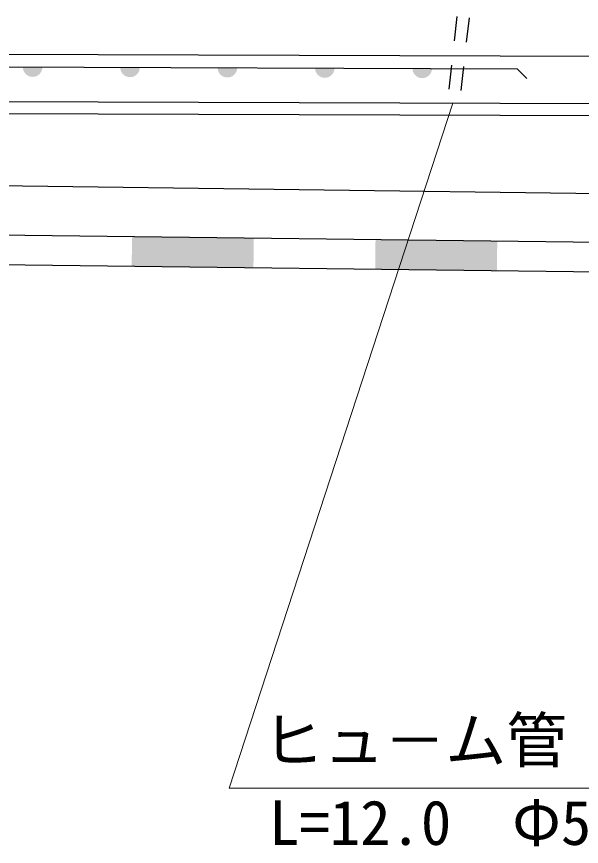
# Model space of a CAD drawing. Units: millimetres, scale not verified. Extents: x 40000 to 680000, y 20000 to 380000.
# Drawn here: x 490092 to 513288, y 258277 to 292341 of the extents above; entities that cross this region are included whole.
import ezdxf
from ezdxf.enums import TextEntityAlignment as Align

# ---------------------------------------------------------------- set-up
doc = ezdxf.new("R2010")
doc.units = ezdxf.units.MM
doc.header["$LTSCALE"] = 1000
doc.layers.add('S-BGD', color=7, linetype='Continuous', lineweight=25)
doc.layers.add('S-STR-HTXT', color=7, linetype='Continuous', lineweight=13)
doc.styles.add('ＭＳ ゴシック', font='')
doc.styles.get('ＭＳ ゴシック').set_extended_font_data('MS Gothic')

msp = doc.modelspace()

# ---------------------------------------------------------------- hatches: boundary and pattern name
at = {"layer": 'S-BGD'}
for points in [[(490350, 290270), (490350, 290256), (490351, 290249), (490351, 290242), (490352, 290235), (490352, 290228), (490353, 290221), (490354, 290214), (490355, 290207), (490356, 290200), (490357, 290193), (490359, 290186), (490360, 290179), (490362, 290173), (490364, 290166), (490365, 290159), (490367, 290152), (490369, 290146), (490372, 290139), (490374, 290133), (490376, 290126), (490379, 290120), (490382, 290113), (490384, 290107), (490387, 290100), (490390, 290094), (490393, 290088), (490396, 290082), (490400, 290075), (490403, 290069), (490407, 290063), (490410, 290057), (490414, 290051), (490418, 290046), (490422, 290040), (490426, 290034), (490430, 290029), (490434, 290023), (490439, 290017), (490443, 290012), (490447, 290007), (490452, 290002), (490457, 289996), (490462, 289991), (490466, 289986), (490471, 289981), (490476, 289977), (490482, 289972), (490487, 289967), (490492, 289963), (490497, 289958), (490503, 289954), (490508, 289950), (490514, 289945), (490520, 289941), (490525, 289937), (490531, 289933), (490537, 289930), (490543, 289926), (490549, 289922), (490555, 289919), (490561, 289916), (490567, 289912), (490574, 289909), (490580, 289906), (490586, 289903), (490593, 289900), (490599, 289898), (490606, 289895), (490612, 289893), (490619, 289890), (490625, 289888), (490632, 289886), (490639, 289884), (490645, 289882), (490652, 289880), (490659, 289879), (490666, 289877), (490673, 289876), (490679, 289874), (490686, 289873), (490693, 289872), (490700, 289871), (490707, 289870), (490714, 289870), (490721, 289869), (490728, 289869), (490735, 289868), (490742, 289868), (490749, 289868), (490756, 289868), (490763, 289868), (490770, 289869), (490777, 289869), (490784, 289870), (490791, 289870), (490798, 289871), (490805, 289872), (490811, 289873), (490818, 289874), (490825, 289875), (490832, 289877), (490839, 289878), (490846, 289880), (490852, 289881), (490859, 289883), (490866, 289885), (490873, 289887), (490879, 289890), (490886, 289892), (490892, 289894), (490899, 289897), (490905, 289899), (490912, 289902), (490918, 289905), (490924, 289908), (490931, 289911), (490937, 289914), (490943, 289918), (490949, 289921), (490955, 289925), (490961, 289928), (490967, 289932), (490973, 289936), (490979, 289940), (490984, 289944), (490990, 289948), (490995, 289952), (491001, 289956), (491006, 289961), (491012, 289965), (491017, 289970), (491022, 289975), (491027, 289979), (491032, 289984), (491037, 289989), (491042, 289994), (491047, 289999), (491051, 290005), (491056, 290010), (491060, 290015), (491065, 290021), (491069, 290026), (491073, 290032), (491077, 290038), (491081, 290043), (491085, 290049), (491089, 290055), (491092, 290061), (491096, 290067), (491099, 290073), (491103, 290079), (491106, 290085), (491109, 290092), (491112, 290098), (491115, 290104), (491118, 290111), (491121, 290117), (491123, 290124), (491126, 290130), (491128, 290137), (491130, 290143), (491132, 290150), (491134, 290157), (491136, 290163), (491138, 290170), (491140, 290177), (491141, 290184), (491143, 290191), (491144, 290197), (491145, 290204), (491146, 290211), (491147, 290218), (491148, 290225), (491149, 290232), (491149, 290239), (491150, 290246), (491150, 290253), (491150, 290260), (491150, 290267)], [(494350, 290256), (494350, 290242), (494351, 290235), (494351, 290228), (494352, 290221), (494352, 290214), (494353, 290207), (494354, 290200), (494355, 290193), (494356, 290187), (494357, 290180), (494359, 290173), (494360, 290166), (494362, 290159), (494364, 290152), (494365, 290146), (494367, 290139), (494369, 290132), (494372, 290126), (494374, 290119), (494376, 290113), (494379, 290106), (494381, 290100), (494384, 290093), (494387, 290087), (494390, 290081), (494393, 290074), (494396, 290068), (494400, 290062), (494403, 290056), (494407, 290050), (494410, 290044), (494414, 290038), (494418, 290032), (494422, 290026), (494426, 290021), (494430, 290015), (494434, 290009), (494439, 290004), (494443, 289999), (494447, 289993), (494452, 289988), (494457, 289983), (494462, 289978), (494466, 289973), (494471, 289968), (494476, 289963), (494482, 289958), (494487, 289954), (494492, 289949), (494497, 289945), (494503, 289940), (494508, 289936), (494514, 289932), (494520, 289928), (494525, 289924), (494531, 289920), (494537, 289916), (494543, 289912), (494549, 289909), (494555, 289905), (494561, 289902), (494567, 289899), (494574, 289896), (494580, 289893), (494586, 289890), (494593, 289887), (494599, 289884), (494606, 289882), (494612, 289879), (494619, 289877), (494625, 289875), (494632, 289873), (494639, 289871), (494645, 289869), (494652, 289867), (494659, 289865), (494666, 289864), (494673, 289862), (494679, 289861), (494686, 289860), (494693, 289859), (494700, 289858), (494707, 289857), (494714, 289856), (494721, 289856), (494728, 289855), (494735, 289855), (494742, 289855), (494749, 289855), (494756, 289855), (494763, 289855), (494770, 289855), (494777, 289856), (494784, 289856), (494791, 289857), (494798, 289857), (494805, 289858), (494811, 289859), (494818, 289860), (494825, 289862), (494832, 289863), (494839, 289865), (494846, 289866), (494852, 289868), (494859, 289870), (494866, 289872), (494873, 289874), (494879, 289876), (494886, 289878), (494892, 289881), (494899, 289883), (494905, 289886), (494912, 289889), (494918, 289892), (494924, 289895), (494931, 289898), (494937, 289901), (494943, 289904), (494949, 289908), (494955, 289911), (494961, 289915), (494967, 289918), (494973, 289922), (494979, 289926), (494984, 289930), (494990, 289934), (494995, 289939), (495001, 289943), (495006, 289947), (495012, 289952), (495017, 289956), (495022, 289961), (495027, 289966), (495032, 289971), (495037, 289976), (495042, 289981), (495047, 289986), (495051, 289991), (495056, 289997), (495060, 290002), (495065, 290007), (495069, 290013), (495073, 290018), (495077, 290024), (495081, 290030), (495085, 290036), (495089, 290042), (495092, 290047), (495096, 290053), (495099, 290060), (495103, 290066), (495106, 290072), (495109, 290078), (495112, 290084), (495115, 290091), (495118, 290097), (495121, 290104), (495123, 290110), (495126, 290117), (495128, 290123), (495130, 290130), (495132, 290136), (495134, 290143), (495136, 290150), (495138, 290157), (495140, 290163), (495141, 290170), (495143, 290177), (495144, 290184), (495145, 290191), (495146, 290198), (495147, 290205), (495148, 290211), (495149, 290218), (495149, 290225), (495150, 290232), (495150, 290239), (495150, 290246), (495150, 290253)], [(498350, 290242), (498350, 290229), (498351, 290222), (498351, 290215), (498352, 290208), (498352, 290201), (498353, 290194), (498354, 290187), (498355, 290180), (498356, 290173), (498357, 290166), (498359, 290159), (498360, 290152), (498362, 290146), (498363, 290139), (498365, 290132), (498367, 290125), (498369, 290119), (498372, 290112), (498374, 290106), (498376, 290099), (498379, 290093), (498381, 290086), (498384, 290080), (498387, 290073), (498390, 290067), (498393, 290061), (498396, 290055), (498400, 290048), (498403, 290042), (498407, 290036), (498410, 290030), (498414, 290024), (498418, 290019), (498422, 290013), (498426, 290007), (498430, 290001), (498434, 289996), (498438, 289990), (498443, 289985), (498447, 289980), (498452, 289974), (498457, 289969), (498462, 289964), (498466, 289959), (498471, 289954), (498476, 289950), (498482, 289945), (498487, 289940), (498492, 289936), (498497, 289931), (498503, 289927), (498508, 289923), (498514, 289918), (498520, 289914), (498525, 289910), (498531, 289906), (498537, 289903), (498543, 289899), (498549, 289895), (498555, 289892), (498561, 289889), (498567, 289885), (498574, 289882), (498580, 289879), (498586, 289876), (498593, 289873), (498599, 289871), (498606, 289868), (498612, 289866), (498619, 289863), (498625, 289861), (498632, 289859), (498639, 289857), (498645, 289855), (498652, 289853), (498659, 289852), (498666, 289850), (498673, 289849), (498679, 289847), (498686, 289846), (498693, 289845), (498700, 289844), (498707, 289843), (498714, 289843), (498721, 289842), (498728, 289842), (498735, 289841), (498742, 289841), (498749, 289841), (498756, 289841), (498763, 289841), (498770, 289842), (498777, 289842), (498784, 289843), (498791, 289843), (498798, 289844), (498805, 289845), (498811, 289846), (498818, 289847), (498825, 289848), (498832, 289850), (498839, 289851), (498846, 289853), (498852, 289854), (498859, 289856), (498866, 289858), (498873, 289860), (498879, 289862), (498886, 289865), (498892, 289867), (498899, 289870), (498905, 289872), (498912, 289875), (498918, 289878), (498924, 289881), (498931, 289884), (498937, 289887), (498943, 289891), (498949, 289894), (498955, 289898), (498961, 289901), (498967, 289905), (498973, 289909), (498979, 289913), (498984, 289917), (498990, 289921), (498995, 289925), (499001, 289929), (499006, 289934), (499012, 289938), (499017, 289943), (499022, 289948), (499027, 289952), (499032, 289957), (499037, 289962), (499042, 289967), (499047, 289972), (499051, 289978), (499056, 289983), (499060, 289988), (499065, 289994), (499069, 289999), (499073, 290005), (499077, 290011), (499081, 290016), (499085, 290022), (499089, 290028), (499092, 290034), (499096, 290040), (499099, 290046), (499103, 290052), (499106, 290058), (499109, 290065), (499112, 290071), (499115, 290077), (499118, 290084), (499121, 290090), (499123, 290097), (499126, 290103), (499128, 290110), (499130, 290116), (499132, 290123), (499134, 290130), (499136, 290136), (499138, 290143), (499140, 290150), (499141, 290157), (499143, 290163), (499144, 290170), (499145, 290177), (499146, 290184), (499147, 290191), (499148, 290198), (499149, 290205), (499149, 290212), (499150, 290219), (499150, 290226), (499150, 290233), (499150, 290240)], [(502350, 290229), (502350, 290215), (502351, 290208), (502351, 290201), (502352, 290194), (502352, 290187), (502353, 290180), (502354, 290173), (502355, 290166), (502356, 290160), (502357, 290153), (502359, 290146), (502360, 290139), (502362, 290132), (502363, 290125), (502365, 290119), (502367, 290112), (502369, 290105), (502372, 290099), (502374, 290092), (502376, 290086), (502379, 290079), (502381, 290073), (502384, 290066), (502387, 290060), (502390, 290054), (502393, 290047), (502396, 290041), (502400, 290035), (502403, 290029), (502407, 290023), (502410, 290017), (502414, 290011), (502418, 290005), (502422, 289999), (502426, 289994), (502430, 289988), (502434, 289982), (502438, 289977), (502443, 289972), (502447, 289966), (502452, 289961), (502457, 289956), (502462, 289951), (502466, 289946), (502471, 289941), (502476, 289936), (502482, 289931), (502487, 289927), (502492, 289922), (502497, 289918), (502503, 289913), (502508, 289909), (502514, 289905), (502520, 289901), (502525, 289897), (502531, 289893), (502537, 289889), (502543, 289885), (502549, 289882), (502555, 289878), (502561, 289875), (502567, 289872), (502574, 289869), (502580, 289866), (502586, 289863), (502593, 289860), (502599, 289857), (502606, 289855), (502612, 289852), (502619, 289850), (502625, 289848), (502632, 289846), (502639, 289844), (502645, 289842), (502652, 289840), (502659, 289838), (502666, 289837), (502673, 289835), (502679, 289834), (502686, 289833), (502693, 289832), (502700, 289831), (502707, 289830), (502714, 289829), (502721, 289829), (502728, 289828), (502735, 289828), (502742, 289828), (502749, 289828), (502756, 289828), (502763, 289828), (502770, 289828), (502777, 289829), (502784, 289829), (502791, 289830), (502798, 289830), (502805, 289831), (502811, 289832), (502818, 289833), (502825, 289835), (502832, 289836), (502839, 289838), (502846, 289839), (502852, 289841), (502859, 289843), (502866, 289845), (502872, 289847), (502879, 289849), (502886, 289851), (502892, 289854), (502899, 289856), (502905, 289859), (502912, 289862), (502918, 289865), (502924, 289868), (502931, 289871), (502937, 289874), (502943, 289877), (502949, 289881), (502955, 289884), (502961, 289888), (502967, 289891), (502973, 289895), (502978, 289899), (502984, 289903), (502990, 289907), (502995, 289912), (503001, 289916), (503006, 289920), (503012, 289925), (503017, 289929), (503022, 289934), (503027, 289939), (503032, 289944), (503037, 289949), (503042, 289954), (503047, 289959), (503051, 289964), (503056, 289969), (503060, 289975), (503065, 289980), (503069, 289986), (503073, 289991), (503077, 289997), (503081, 290003), (503085, 290009), (503089, 290015), (503092, 290020), (503096, 290026), (503099, 290033), (503103, 290039), (503106, 290045), (503109, 290051), (503112, 290057), (503115, 290064), (503118, 290070), (503121, 290077), (503123, 290083), (503126, 290090), (503128, 290096), (503130, 290103), (503132, 290109), (503134, 290116), (503136, 290123), (503138, 290130), (503140, 290136), (503141, 290143), (503143, 290150), (503144, 290157), (503145, 290164), (503146, 290171), (503147, 290178), (503148, 290184), (503149, 290191), (503149, 290198), (503150, 290205), (503150, 290212), (503150, 290219), (503150, 290226)], [(506350, 290215), (506350, 290202), (506351, 290195), (506351, 290188), (506352, 290181), (506352, 290174), (506353, 290167), (506354, 290160), (506355, 290153), (506356, 290146), (506357, 290139), (506359, 290132), (506360, 290125), (506362, 290119), (506363, 290112), (506365, 290105), (506367, 290098), (506369, 290092), (506372, 290085), (506374, 290079), (506376, 290072), (506379, 290066), (506381, 290059), (506384, 290053), (506387, 290046), (506390, 290040), (506393, 290034), (506396, 290028), (506400, 290021), (506403, 290015), (506407, 290009), (506410, 290003), (506414, 289997), (506418, 289992), (506422, 289986), (506426, 289980), (506430, 289974), (506434, 289969), (506438, 289963), (506443, 289958), (506447, 289953), (506452, 289947), (506457, 289942), (506461, 289937), (506466, 289932), (506471, 289927), (506476, 289923), (506481, 289918), (506487, 289913), (506492, 289909), (506497, 289904), (506503, 289900), (506508, 289895), (506514, 289891), (506520, 289887), (506525, 289883), (506531, 289879), (506537, 289876), (506543, 289872), (506549, 289868), (506555, 289865), (506561, 289862), (506567, 289858), (506574, 289855), (506580, 289852), (506586, 289849), (506593, 289846), (506599, 289844), (506606, 289841), (506612, 289839), (506619, 289836), (506625, 289834), (506632, 289832), (506639, 289830), (506645, 289828), (506652, 289826), (506659, 289825), (506666, 289823), (506673, 289822), (506679, 289820), (506686, 289819), (506693, 289818), (506700, 289817), (506707, 289816), (506714, 289816), (506721, 289815), (506728, 289815), (506735, 289814), (506742, 289814), (506749, 289814), (506756, 289814), (506763, 289814), (506770, 289815), (506777, 289815), (506784, 289816), (506791, 289816), (506798, 289817), (506804, 289818), (506811, 289819), (506818, 289820), (506825, 289821), (506832, 289823), (506839, 289824), (506846, 289826), (506852, 289827), (506859, 289829), (506866, 289831), (506872, 289833), (506879, 289835), (506886, 289838), (506892, 289840), (506899, 289843), (506905, 289845), (506912, 289848), (506918, 289851), (506924, 289854), (506931, 289857), (506937, 289860), (506943, 289864), (506949, 289867), (506955, 289871), (506961, 289874), (506967, 289878), (506973, 289882), (506978, 289886), (506984, 289890), (506990, 289894), (506995, 289898), (507001, 289902), (507006, 289907), (507012, 289911), (507017, 289916), (507022, 289921), (507027, 289925), (507032, 289930), (507037, 289935), (507042, 289940), (507047, 289945), (507051, 289951), (507056, 289956), (507060, 289961), (507065, 289967), (507069, 289972), (507073, 289978), (507077, 289984), (507081, 289989), (507085, 289995), (507089, 290001), (507092, 290007), (507096, 290013), (507099, 290019), (507103, 290025), (507106, 290031), (507109, 290038), (507112, 290044), (507115, 290050), (507118, 290057), (507121, 290063), (507123, 290070), (507126, 290076), (507128, 290083), (507130, 290089), (507132, 290096), (507134, 290103), (507136, 290109), (507138, 290116), (507140, 290123), (507141, 290130), (507143, 290136), (507144, 290143), (507145, 290150), (507146, 290157), (507147, 290164), (507148, 290171), (507149, 290178), (507149, 290185), (507150, 290192), (507150, 290199), (507150, 290206), (507150, 290213)], [(499819, 282039), (494819, 282100), (494834, 283299), (499833, 283239)], [(509818, 281917), (504818, 281978), (504833, 283178), (509832, 283117)]]:
    msp.add_hatch(color=256, dxfattribs=at).paths.add_polyline_path(points)

# ---------------------------------------------------------------- linework, layer by layer
for p, q in [((508177, 292341), (508066, 291347)), ((508674, 292285), (508562, 291291)), ((178490, 291846), (568345, 290530)), ((462848, 290362), (510652, 290201)), ((507954, 290353), (507842, 289360)), ((508451, 290297), (508339, 289304)), ((510652, 290201), (511051, 289800)), ((563482, 288596), (185567, 289872)), ((568337, 288080), (178482, 289396)), ((462833, 285765), (566217, 284390)), ((568328, 282405), (385052, 284635))]:
    msp.add_line(p, q, dxfattribs=at)
msp.add_lwpolyline([(67461, 283380), (385045, 283435), (568314, 281206)], dxfattribs=at)
at = {"layer": 'S-STR-HTXT'}
for q in [(508010, 288783), (517824, 260670)]:
    msp.add_line((498824, 260670), q, dxfattribs=at)

# ---------------------------------------------------------------- texts
at = {"layer": 'S-STR-HTXT', "style": 'ＭＳ ゴシック'}
msp.add_text('ヒュ－ム管', height=1833, dxfattribs=at).set_placement((500199, 261170), align=Align.BOTTOM_LEFT)
msp.add_text('L=12.0\u3000Φ500', height=1833, dxfattribs=at).set_placement((508324, 260170), align=Align.TOP_CENTER)

doc.saveas('drawing.dxf')
